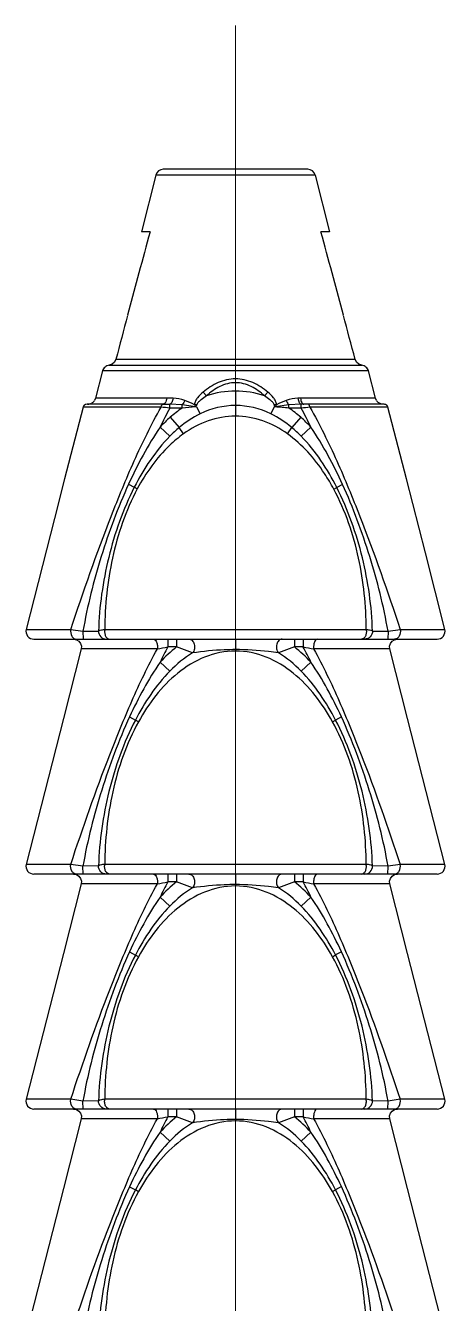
# Model space of a CAD drawing. Header units: millimetres. Extents: x 14071 to 14912, y -87 to 508.
# Drawn here: x 14492.81 to 14498.17, y 286.17 to 302.49 of the extents above; entities that cross this region are included whole.
import ezdxf

# ---------------------------------------------------------------- set-up
doc = ezdxf.new("R2010")
doc.units = ezdxf.units.MM
doc.linetypes.add('CENTERX2', pattern=[101.6, 63.5, -12.7, 12.7, -12.7])
doc.layers.add('CENTER', color=1, linetype='CENTERX2', lineweight=15)

msp = doc.modelspace()

# ---------------------------------------------------------------- linework, layer by layer
at = {"linetype": 'Continuous'}
for p, q in [((14494.472, 300.58), (14494.29, 299.856)), ((14496.509, 300.58), (14494.472, 300.58)), ((14496.412, 300.656), (14494.569, 300.656)), ((14496.509, 300.58), (14496.69, 299.856)), ((14494.4, 299.856), (14494.29, 299.856)), ((14496.69, 299.856), (14496.581, 299.856)), ((14494.257, 299.333), (14494.112, 298.791)), ((14496.869, 298.791), (14496.724, 299.333)), ((14493.917, 298.168), (14493.878, 298.154)), ((14493.878, 298.154), (14497.103, 298.154)), ((14493.947, 298.194), (14493.917, 298.168)), ((14493.964, 298.229), (14493.947, 298.194)), ((14493.964, 298.229), (14497.017, 298.229)), ((14497.034, 298.194), (14497.017, 298.229)), ((14497.064, 298.168), (14497.034, 298.194)), ((14497.103, 298.154), (14497.064, 298.168)), ((14493.794, 298.08), (14493.703, 297.731)), ((14497.187, 298.08), (14493.794, 298.08)), ((14497.278, 297.731), (14497.187, 298.08)), ((14495.12, 297.762), (14495.077, 297.81)), ((14495.49, 297.824), (14495.49, 297.504)), ((14495.861, 297.762), (14495.904, 297.81)), ((14493.554, 297.638), (14493.544, 297.618)), ((14493.597, 297.656), (14493.581, 297.654)), ((14494.565, 297.656), (14493.597, 297.656)), ((14493.703, 297.731), (14493.689, 297.701)), ((14494.613, 297.731), (14493.703, 297.731)), ((14494.565, 297.656), (14494.617, 297.656)), ((14494.694, 297.731), (14494.613, 297.731)), ((14494.617, 297.656), (14494.652, 297.655)), ((14494.652, 297.606), (14494.652, 297.655)), ((14494.808, 297.646), (14494.652, 297.655)), ((14494.808, 297.606), (14494.808, 297.646)), ((14494.981, 297.622), (14494.808, 297.646)), ((14494.967, 297.648), (14494.98, 297.629)), ((14494.997, 297.65), (14494.983, 297.622)), ((14495.994, 297.628), (14495.984, 297.65)), ((14496.173, 297.646), (14495.997, 297.622)), ((14496.001, 297.628), (14496.014, 297.648)), ((14496.329, 297.655), (14496.173, 297.646)), ((14496.173, 297.606), (14496.173, 297.646)), ((14496.321, 297.731), (14496.287, 297.731)), ((14497.278, 297.731), (14496.321, 297.731)), ((14496.364, 297.656), (14496.329, 297.655)), ((14496.329, 297.606), (14496.329, 297.655)), ((14497.387, 297.656), (14496.364, 297.656)), ((14497.292, 297.701), (14497.278, 297.731)), ((14497.377, 297.656), (14497.347, 297.66)), ((14497.437, 297.618), (14497.426, 297.638)), ((14493.544, 297.618), (14493.309, 296.703)), ((14494.541, 297.618), (14493.544, 297.618)), ((14494.808, 297.606), (14494.652, 297.606)), ((14494.658, 297.489), (14494.773, 297.358)), ((14494.98, 297.629), (14494.982, 297.623)), ((14494.994, 297.623), (14494.981, 297.622)), ((14494.994, 297.623), (14495.04, 297.533)), ((14495.986, 297.621), (14495.941, 297.533)), ((14495.994, 297.628), (14495.986, 297.621)), ((14495.997, 297.622), (14495.994, 297.628)), ((14495.997, 297.622), (14496.001, 297.628)), ((14496.329, 297.606), (14496.173, 297.606)), ((14496.323, 297.489), (14496.208, 297.358)), ((14497.437, 297.618), (14496.44, 297.618)), ((14497.672, 296.703), (14497.437, 297.618)), ((14494.528, 297.361), (14494.652, 297.247)), ((14494.826, 297.276), (14494.773, 297.358)), ((14496.155, 297.276), (14496.208, 297.358)), ((14496.453, 297.361), (14496.329, 297.247)), ((14493.309, 296.703), (14493.179, 296.196)), ((14497.914, 295.756), (14497.672, 296.703)), ((14494.126, 296.635), (14494.198, 296.595)), ((14494.237, 296.574), (14494.198, 296.595)), ((14496.746, 296.57), (14496.784, 296.591)), ((14496.857, 296.631), (14496.784, 296.591)), ((14493.179, 296.196), (14492.818, 294.78)), ((14498.163, 294.78), (14497.914, 295.756)), ((14492.818, 294.78), (14493.387, 294.78)), ((14493.387, 294.78), (14493.543, 294.756)), ((14493.543, 294.756), (14493.742, 294.759)), ((14493.543, 294.756), (14493.544, 294.656)), ((14493.822, 294.78), (14497.159, 294.78)), ((14497.239, 294.759), (14497.438, 294.756)), ((14497.438, 294.756), (14497.437, 294.656)), ((14497.438, 294.756), (14497.594, 294.78)), ((14497.594, 294.78), (14498.163, 294.78)), ((14492.917, 294.656), (14498.064, 294.656)), ((14493.422, 294.656), (14493.459, 294.649)), ((14493.459, 294.649), (14493.491, 294.63)), ((14493.491, 294.63), (14493.514, 294.601)), ((14493.514, 294.601), (14493.524, 294.567)), ((14493.524, 294.567), (14493.522, 294.531)), ((14494.625, 294.656), (14494.625, 294.556)), ((14494.739, 294.556), (14494.625, 294.556)), ((14494.739, 294.656), (14494.739, 294.556)), ((14494.943, 294.48), (14494.739, 294.556)), ((14495.49, 294.656), (14495.49, 294.504)), ((14496.242, 294.556), (14496.038, 294.48)), ((14496.242, 294.656), (14496.242, 294.556)), ((14496.355, 294.556), (14496.242, 294.556)), ((14496.355, 294.656), (14496.355, 294.556)), ((14497.457, 294.567), (14497.467, 294.601)), ((14497.459, 294.531), (14497.457, 294.567)), ((14497.467, 294.601), (14497.49, 294.63)), ((14497.49, 294.63), (14497.522, 294.649)), ((14497.522, 294.649), (14497.559, 294.656)), ((14493.522, 294.531), (14493.293, 293.643)), ((14494.493, 294.531), (14493.522, 294.531)), ((14497.459, 294.531), (14496.488, 294.531)), ((14497.687, 293.643), (14497.459, 294.531)), ((14494.528, 294.361), (14494.652, 294.247)), ((14496.453, 294.361), (14496.329, 294.247)), ((14493.293, 293.643), (14492.818, 291.78)), ((14494.139, 293.664), (14494.213, 293.622)), ((14494.251, 293.6), (14494.213, 293.622)), ((14496.729, 293.601), (14496.768, 293.623)), ((14496.842, 293.665), (14496.768, 293.623)), ((14498.163, 291.78), (14497.687, 293.643)), ((14493.387, 291.78), (14492.818, 291.78)), ((14493.543, 291.756), (14493.387, 291.78)), ((14493.742, 291.759), (14493.543, 291.756)), ((14497.159, 291.78), (14493.822, 291.78)), ((14497.438, 291.756), (14497.239, 291.759)), ((14497.594, 291.78), (14497.438, 291.756)), ((14498.163, 291.78), (14497.594, 291.78)), ((14498.064, 291.656), (14492.917, 291.656)), ((14493.422, 291.656), (14493.459, 291.649)), ((14493.459, 291.649), (14493.491, 291.63)), ((14493.491, 291.63), (14493.514, 291.601)), ((14493.514, 291.601), (14493.524, 291.567)), ((14493.544, 291.656), (14493.543, 291.756)), ((14494.625, 291.656), (14494.625, 291.556)), ((14494.739, 291.656), (14494.739, 291.556)), ((14495.49, 291.656), (14495.49, 291.504)), ((14496.242, 291.656), (14496.242, 291.556)), ((14496.355, 291.656), (14496.355, 291.556)), ((14497.437, 291.656), (14497.438, 291.756)), ((14497.457, 291.567), (14497.467, 291.601)), ((14497.467, 291.601), (14497.49, 291.63)), ((14497.49, 291.63), (14497.522, 291.649)), ((14497.522, 291.649), (14497.559, 291.656)), ((14493.522, 291.531), (14493.293, 290.643)), ((14493.524, 291.567), (14493.522, 291.531)), ((14494.493, 291.531), (14493.522, 291.531)), ((14494.739, 291.556), (14494.625, 291.556)), ((14494.943, 291.48), (14494.739, 291.556)), ((14496.242, 291.556), (14496.038, 291.48)), ((14496.355, 291.556), (14496.242, 291.556)), ((14497.459, 291.531), (14496.488, 291.531)), ((14497.459, 291.531), (14497.457, 291.567)), ((14497.687, 290.643), (14497.459, 291.531)), ((14494.528, 291.361), (14494.652, 291.247)), ((14496.453, 291.361), (14496.329, 291.247)), ((14493.293, 290.643), (14492.818, 288.78)), ((14494.139, 290.664), (14494.213, 290.622)), ((14494.251, 290.6), (14494.213, 290.622)), ((14496.729, 290.601), (14496.768, 290.623)), ((14496.842, 290.665), (14496.768, 290.623)), ((14498.163, 288.78), (14497.687, 290.643)), ((14493.387, 288.78), (14492.818, 288.78)), ((14493.543, 288.756), (14493.387, 288.78)), ((14493.742, 288.759), (14493.543, 288.756)), ((14493.544, 288.656), (14493.543, 288.756)), ((14497.159, 288.78), (14493.822, 288.78)), ((14497.438, 288.756), (14497.239, 288.759)), ((14497.437, 288.656), (14497.438, 288.756)), ((14497.594, 288.78), (14497.438, 288.756)), ((14498.163, 288.78), (14497.594, 288.78)), ((14498.064, 288.656), (14492.917, 288.656)), ((14493.522, 288.531), (14493.293, 287.643)), ((14493.422, 288.656), (14493.459, 288.649)), ((14493.459, 288.649), (14493.491, 288.63)), ((14493.491, 288.63), (14493.514, 288.601)), ((14493.514, 288.601), (14493.524, 288.567)), ((14493.524, 288.567), (14493.522, 288.531)), ((14494.493, 288.531), (14493.522, 288.531)), ((14494.625, 288.656), (14494.625, 288.556)), ((14494.739, 288.556), (14494.625, 288.556)), ((14494.739, 288.656), (14494.739, 288.556)), ((14494.943, 288.48), (14494.739, 288.556)), ((14495.49, 288.656), (14495.49, 288.504)), ((14496.242, 288.556), (14496.038, 288.48)), ((14496.242, 288.656), (14496.242, 288.556)), ((14496.355, 288.556), (14496.242, 288.556)), ((14496.355, 288.656), (14496.355, 288.556)), ((14497.459, 288.531), (14496.488, 288.531)), ((14497.457, 288.567), (14497.467, 288.601)), ((14497.459, 288.531), (14497.457, 288.567)), ((14497.687, 287.643), (14497.459, 288.531)), ((14497.467, 288.601), (14497.49, 288.63)), ((14497.49, 288.63), (14497.522, 288.649)), ((14497.522, 288.649), (14497.559, 288.656)), ((14494.528, 288.361), (14494.652, 288.247)), ((14496.453, 288.361), (14496.329, 288.247)), ((14493.293, 287.643), (14492.818, 285.78)), ((14494.139, 287.664), (14494.213, 287.622)), ((14494.252, 287.6), (14494.213, 287.622)), ((14496.729, 287.601), (14496.768, 287.623)), ((14496.842, 287.665), (14496.768, 287.623)), ((14498.163, 285.78), (14497.687, 287.643))]:
    msp.add_line(p, q, dxfattribs=at)
for centre, radius, start, end in [((14494.569, 300.556), 0.1, 90, 165.9638), ((14496.412, 300.556), 0.1, 14.0362, 90), ((14601.395, 270.448), 110.963, 164.63163, 164.91136), ((14389.586, 270.448), 110.963, 15.08864, 15.36837), ((14702.988, 243.257), 216.132, 165.11143, 165.26545), ((14287.993, 243.257), 216.132, 14.73455, 14.88857), ((14493.593, 297.605), 0.0502, 130.94, 139.6072), ((14493.594, 297.604), 0.0519, 113.812, 130.8792), ((14493.594, 297.603), 0.053, 103.8607, 113.7464), ((14493.602, 297.763), 0.108, 270.0554, 287.3536), ((14493.603, 297.761), 0.106, 287.4371, 298.9966), ((14493.604, 297.76), 0.104, 299.0068, 306.5875), ((14493.604, 297.759), 0.103, 306.6019, 319.3913), ((14493.607, 297.757), 0.0998, 319.4229, 326.016), ((14495.03, 296.912), 0.739, 92.612, 94.8961), ((14495.951, 296.912), 0.739, 85.092, 87.3763), ((14497.375, 297.757), 0.1, 214.0021, 220.5838), ((14497.377, 297.759), 0.103, 220.6152, 233.3782), ((14497.378, 297.76), 0.104, 233.3855, 252.6768), ((14497.387, 297.602), 0.0532, 66.2622, 89.9299), ((14497.387, 297.604), 0.0519, 49.1208, 66.197), ((14497.388, 297.605), 0.0503, 40.4205, 49.0657), ((14500.318, 294.563), 6.431, 151.7629, 154.2058), ((14495.799, 296.194), 1.726, 131.3853, 137.4336), ((14490.276, 258.025), 39.822, 83.6909, 83.8517), ((14495.656, 296.356), 1.51, 124.157, 131.399), ((14496.833, 277.315), 20.392, 95.2126, 95.6987), ((14496.051, 296.945), 0.686, 94.1991, 94.8086), ((14494.17, 277.547), 20.158, 84.2992, 84.7992), ((14495.325, 296.356), 1.51, 48.6001, 55.8423), ((14495.182, 296.194), 1.726, 42.5661, 48.6134), ((14500.716, 257.931), 39.916, 96.1493, 96.3097), ((14490.663, 294.563), 6.431, 25.7935, 28.2366), ((14495.807, 296.123), 1.611, 129.9391, 135.7752), ((14495.174, 296.123), 1.611, 44.2243, 50.0599), ((14490.809, 315.102), 20.898, 280.1532, 280.5237), ((14500.546, 291.449), 6.686, 152.3123, 154.1767), ((14490.438, 291.45), 6.683, 25.8231, 27.6883), ((14500.328, 315.956), 21.766, 259.4843, 259.84), ((14490.809, 312.102), 20.898, 280.1532, 280.5237), ((14500.546, 288.449), 6.686, 152.3123, 154.1767), ((14490.438, 288.45), 6.683, 25.8231, 27.6883), ((14500.328, 312.956), 21.766, 259.4843, 259.84), ((14490.792, 309.194), 20.991, 280.154, 280.5229), ((14500.554, 285.445), 6.695, 152.3134, 154.1752), ((14490.418, 285.44), 6.705, 25.8267, 27.6858), ((14500.399, 310.342), 22.159, 259.4861, 259.8356)]:
    msp.add_arc(centre, radius, start, end, dxfattribs=at)
for points, knots in [([(14493.878, 298.154), (14493.859, 298.151), (14493.821, 298.134), (14493.799, 298.099), (14493.794, 298.08)], [0, 0, 0, 0, 0.500453, 1, 1, 1, 1]), ([(14497.187, 298.08), (14497.182, 298.099), (14497.16, 298.134), (14497.122, 298.151), (14497.103, 298.154)], [0, 0, 0, 0, 0.499547, 1, 1, 1, 1]), ([(14495.904, 297.81), (14495.846, 297.858), (14495.718, 297.943), (14495.49, 297.998), (14495.263, 297.943), (14495.135, 297.858), (14495.077, 297.81)], [0, 0, 0, 0, 0.25038, 0.499993, 0.749644, 1, 1, 1, 1]), ([(14495.077, 297.81), (14495.05, 297.789), (14495.014, 297.754), (14494.978, 297.698), (14494.967, 297.665), (14494.967, 297.648)], [0, 0, 0, 0, 0.503093, 0.754109, 1, 1, 1, 1]), ([(14495.861, 297.762), (14495.809, 297.808), (14495.698, 297.892), (14495.49, 297.95), (14495.283, 297.892), (14495.172, 297.808), (14495.12, 297.762)], [0, 0, 0, 0, 0.250554, 0.499989, 0.749469, 1, 1, 1, 1]), ([(14496.014, 297.648), (14496.014, 297.665), (14496.003, 297.698), (14495.967, 297.754), (14495.93, 297.789), (14495.904, 297.81)], [0, 0, 0, 0, 0.245916, 0.496931, 1, 1, 1, 1]), ([(14494.541, 297.618), (14494.542, 297.623), (14494.544, 297.637), (14494.555, 297.657), (14494.565, 297.656)], [0, 0, 0, 0, 0.34432, 1, 1, 1, 1]), ([(14494.613, 297.731), (14494.612, 297.721), (14494.607, 297.693), (14494.588, 297.656), (14494.568, 297.655)], [0, 0, 0, 0, 0.338143, 1, 1, 1, 1]), ([(14494.694, 297.731), (14494.691, 297.713), (14494.684, 297.685), (14494.663, 297.658), (14494.652, 297.655)], [0, 0, 0, 0, 0.60978, 1, 1, 1, 1]), ([(14494.842, 297.703), (14494.84, 297.697), (14494.831, 297.677), (14494.819, 297.658), (14494.808, 297.646)], [0, 0, 0, 0, 0.278241, 1, 1, 1, 1]), ([(14495.12, 297.762), (14495.096, 297.747), (14495.061, 297.723), (14495.02, 297.686), (14495.001, 297.663), (14494.997, 297.65)], [0, 0, 0, 0, 0.501674, 0.752327, 1, 1, 1, 1]), ([(14495.984, 297.65), (14495.98, 297.663), (14495.961, 297.686), (14495.92, 297.723), (14495.885, 297.747), (14495.861, 297.762)], [0, 0, 0, 0, 0.247693, 0.498342, 1, 1, 1, 1]), ([(14496.139, 297.703), (14496.141, 297.697), (14496.15, 297.677), (14496.161, 297.658), (14496.173, 297.646)], [0, 0, 0, 0, 0.278231, 1, 1, 1, 1]), ([(14496.287, 297.731), (14496.29, 297.713), (14496.296, 297.685), (14496.317, 297.658), (14496.329, 297.655)], [0, 0, 0, 0, 0.609765, 1, 1, 1, 1]), ([(14496.321, 297.731), (14496.323, 297.712), (14496.328, 297.683), (14496.353, 297.655), (14496.364, 297.655)], [0, 0, 0, 0, 0.620702, 1, 1, 1, 1]), ([(14496.44, 297.618), (14496.439, 297.623), (14496.437, 297.637), (14496.427, 297.656), (14496.417, 297.656)], [0, 0, 0, 0, 0.338292, 1, 1, 1, 1]), ([(14493.387, 294.78), (14493.549, 295.265), (14493.802, 295.989), (14494.19, 296.935), (14494.414, 297.396), (14494.541, 297.618)], [0, 0, 0, 0, 0.500017, 0.750019, 1, 1, 1, 1]), ([(14495.49, 297.504), (14495.372, 297.504), (14495.133, 297.46), (14494.922, 297.345), (14494.826, 297.276)], [0, 0, 0, 0, 0.50067, 1, 1, 1, 1]), ([(14496.155, 297.276), (14496.059, 297.345), (14495.848, 297.46), (14495.609, 297.504), (14495.49, 297.504)], [0, 0, 0, 0, 0.499289, 1, 1, 1, 1]), ([(14496.44, 297.618), (14496.567, 297.396), (14496.791, 296.935), (14497.179, 295.989), (14497.432, 295.265), (14497.594, 294.78)], [0, 0, 0, 0, 0.249981, 0.499983, 1, 1, 1, 1]), ([(14494.826, 297.276), (14494.763, 297.231), (14494.527, 297.033), (14494.346, 296.777), (14494.237, 296.574)], [0, 0, 0, 0, 0.250134, 1, 1, 1, 1]), ([(14496.746, 296.57), (14496.709, 296.639), (14496.553, 296.904), (14496.343, 297.142), (14496.155, 297.276)], [0, 0, 0, 0, 0.25174, 1, 1, 1, 1]), ([(14494.126, 296.635), (14493.99, 296.336), (14493.818, 295.872), (14493.64, 295.24), (14493.571, 294.918), (14493.543, 294.756)], [0, 0, 0, 0, 0.499923, 0.749959, 1, 1, 1, 1]), ([(14494.198, 296.595), (14494.054, 296.311), (14493.895, 295.856), (14493.774, 295.233), (14493.746, 294.916), (14493.742, 294.759)], [0, 0, 0, 0, 0.501438, 0.751196, 1, 1, 1, 1]), ([(14494.237, 296.574), (14494.089, 296.298), (14493.887, 295.704), (14493.823, 295.085), (14493.822, 294.78)], [0, 0, 0, 0, 0.505865, 1, 1, 1, 1]), ([(14497.159, 294.78), (14497.158, 295.085), (14497.095, 295.702), (14496.893, 296.295), (14496.746, 296.57)], [0, 0, 0, 0, 0.494105, 1, 1, 1, 1]), ([(14497.239, 294.759), (14497.235, 294.916), (14497.207, 295.232), (14497.087, 295.854), (14496.928, 296.308), (14496.784, 296.591)], [0, 0, 0, 0, 0.248846, 0.498623, 1, 1, 1, 1]), ([(14497.438, 294.756), (14497.41, 294.918), (14497.341, 295.239), (14497.164, 295.87), (14496.992, 296.333), (14496.857, 296.631)], [0, 0, 0, 0, 0.250053, 0.500093, 1, 1, 1, 1]), ([(14492.818, 294.78), (14492.811, 294.751), (14492.825, 294.684), (14492.887, 294.656), (14492.917, 294.656)], [0, 0, 0, 0, 0.499383, 1, 1, 1, 1]), ([(14493.387, 294.78), (14493.382, 294.751), (14493.388, 294.705), (14493.425, 294.664), (14493.45, 294.656), (14493.462, 294.656)], [0, 0, 0, 0, 0.538284, 0.780812, 1, 1, 1, 1]), ([(14493.742, 294.759), (14493.741, 294.733), (14493.761, 294.678), (14493.816, 294.656), (14493.842, 294.656)], [0, 0, 0, 0, 0.500092, 1, 1, 1, 1]), ([(14493.742, 294.759), (14493.742, 294.761), (14493.751, 294.767), (14493.777, 294.775), (14493.803, 294.778), (14493.822, 294.78)], [0, 0, 0, 0, 0.106556, 0.309329, 1, 1, 1, 1]), ([(14493.822, 294.78), (14493.82, 294.765), (14493.819, 294.735), (14493.83, 294.695), (14493.851, 294.665), (14493.872, 294.656), (14493.882, 294.656)], [0, 0, 0, 0, 0.296597, 0.576252, 0.810497, 1, 1, 1, 1]), ([(14497.159, 294.78), (14497.161, 294.765), (14497.162, 294.735), (14497.151, 294.695), (14497.13, 294.665), (14497.109, 294.656), (14497.099, 294.656)], [0, 0, 0, 0, 0.296597, 0.576252, 0.810497, 1, 1, 1, 1]), ([(14497.239, 294.759), (14497.24, 294.733), (14497.22, 294.678), (14497.165, 294.656), (14497.139, 294.656)], [0, 0, 0, 0, 0.500092, 1, 1, 1, 1]), ([(14497.159, 294.78), (14497.178, 294.778), (14497.204, 294.775), (14497.23, 294.767), (14497.239, 294.761), (14497.239, 294.759)], [0, 0, 0, 0, 0.690603, 0.893411, 1, 1, 1, 1]), ([(14497.594, 294.78), (14497.599, 294.751), (14497.593, 294.705), (14497.556, 294.664), (14497.531, 294.656), (14497.519, 294.656)], [0, 0, 0, 0, 0.538284, 0.780812, 1, 1, 1, 1]), ([(14498.064, 294.656), (14498.094, 294.656), (14498.156, 294.684), (14498.17, 294.751), (14498.163, 294.78)], [0, 0, 0, 0, 0.500617, 1, 1, 1, 1]), ([(14494.445, 294.656), (14494.463, 294.656), (14494.486, 294.62), (14494.494, 294.576), (14494.494, 294.546), (14494.493, 294.531)], [0, 0, 0, 0, 0.385908, 0.681823, 1, 1, 1, 1]), ([(14494.895, 294.656), (14494.91, 294.656), (14494.943, 294.639), (14494.968, 294.59), (14494.97, 294.532), (14494.955, 294.494), (14494.943, 294.48)], [0, 0, 0, 0, 0.210164, 0.462468, 0.740447, 1, 1, 1, 1]), ([(14496.086, 294.656), (14496.071, 294.656), (14496.038, 294.639), (14496.013, 294.59), (14496.011, 294.532), (14496.026, 294.494), (14496.038, 294.48)], [0, 0, 0, 0, 0.210207, 0.462497, 0.740449, 1, 1, 1, 1]), ([(14496.536, 294.656), (14496.518, 294.656), (14496.495, 294.62), (14496.487, 294.576), (14496.487, 294.546), (14496.488, 294.531)], [0, 0, 0, 0, 0.385908, 0.681823, 1, 1, 1, 1]), ([(14493.387, 291.78), (14493.543, 292.249), (14493.788, 292.95), (14494.161, 293.867), (14494.373, 294.315), (14494.493, 294.531)], [0, 0, 0, 0, 0.500014, 0.750016, 1, 1, 1, 1]), ([(14495.49, 294.504), (14495.357, 294.504), (14495.087, 294.448), (14494.743, 294.234), (14494.463, 293.943), (14494.316, 293.718), (14494.251, 293.6)], [0, 0, 0, 0, 0.250296, 0.49982, 0.749389, 1, 1, 1, 1]), ([(14495.49, 294.522), (14495.443, 294.522), (14495.26, 294.518), (14495.077, 294.499), (14494.943, 294.48)], [0, 0, 0, 0, 0.259998, 1, 1, 1, 1]), ([(14496.038, 294.48), (14495.997, 294.486), (14495.815, 294.509), (14495.632, 294.522), (14495.49, 294.522)], [0, 0, 0, 0, 0.22974, 1, 1, 1, 1]), ([(14496.729, 293.601), (14496.664, 293.718), (14496.518, 293.943), (14496.238, 294.234), (14495.893, 294.448), (14495.624, 294.504), (14495.49, 294.504)], [0, 0, 0, 0, 0.250677, 0.500316, 0.74985, 1, 1, 1, 1]), ([(14496.488, 294.531), (14496.608, 294.315), (14496.82, 293.867), (14497.193, 292.95), (14497.437, 292.249), (14497.594, 291.78)], [0, 0, 0, 0, 0.249984, 0.499986, 1, 1, 1, 1]), ([(14494.139, 293.664), (14493.999, 293.361), (14493.824, 292.89), (14493.642, 292.247), (14493.571, 291.921), (14493.543, 291.756)], [0, 0, 0, 0, 0.499916, 0.749957, 1, 1, 1, 1]), ([(14494.213, 293.622), (14494.063, 293.335), (14493.899, 292.873), (14493.775, 292.24), (14493.746, 291.919), (14493.742, 291.759)], [0, 0, 0, 0, 0.501412, 0.751198, 1, 1, 1, 1]), ([(14494.251, 293.6), (14494.098, 293.322), (14493.889, 292.719), (14493.823, 292.09), (14493.822, 291.78)], [0, 0, 0, 0, 0.505811, 1, 1, 1, 1]), ([(14497.159, 291.78), (14497.157, 292.09), (14497.092, 292.72), (14496.883, 293.323), (14496.729, 293.601)], [0, 0, 0, 0, 0.494195, 1, 1, 1, 1]), ([(14497.239, 291.759), (14497.235, 291.919), (14497.206, 292.24), (14497.082, 292.874), (14496.917, 293.336), (14496.768, 293.623)], [0, 0, 0, 0, 0.248799, 0.498591, 1, 1, 1, 1]), ([(14497.438, 291.756), (14497.41, 291.921), (14497.339, 292.247), (14497.157, 292.89), (14496.981, 293.361), (14496.842, 293.665)], [0, 0, 0, 0, 0.250042, 0.500085, 1, 1, 1, 1]), ([(14492.818, 291.78), (14492.811, 291.751), (14492.825, 291.684), (14492.887, 291.656), (14492.917, 291.656)], [0, 0, 0, 0, 0.499383, 1, 1, 1, 1]), ([(14493.462, 291.656), (14493.45, 291.656), (14493.425, 291.664), (14493.388, 291.705), (14493.382, 291.751), (14493.387, 291.78)], [0, 0, 0, 0, 0.219188, 0.461716, 1, 1, 1, 1]), ([(14493.842, 291.656), (14493.816, 291.656), (14493.761, 291.678), (14493.741, 291.733), (14493.742, 291.759)], [0, 0, 0, 0, 0.499908, 1, 1, 1, 1]), ([(14493.822, 291.78), (14493.803, 291.778), (14493.777, 291.775), (14493.751, 291.767), (14493.742, 291.761), (14493.742, 291.759)], [0, 0, 0, 0, 0.690598, 0.893403, 1, 1, 1, 1]), ([(14493.882, 291.656), (14493.872, 291.656), (14493.851, 291.665), (14493.83, 291.695), (14493.819, 291.735), (14493.82, 291.765), (14493.822, 291.78)], [0, 0, 0, 0, 0.189502, 0.423747, 0.703403, 1, 1, 1, 1]), ([(14497.099, 291.656), (14497.109, 291.656), (14497.13, 291.665), (14497.151, 291.695), (14497.162, 291.735), (14497.161, 291.765), (14497.159, 291.78)], [0, 0, 0, 0, 0.189503, 0.423748, 0.703403, 1, 1, 1, 1]), ([(14497.139, 291.656), (14497.165, 291.656), (14497.22, 291.678), (14497.24, 291.733), (14497.239, 291.759)], [0, 0, 0, 0, 0.499908, 1, 1, 1, 1]), ([(14497.239, 291.759), (14497.239, 291.761), (14497.23, 291.767), (14497.204, 291.775), (14497.178, 291.778), (14497.159, 291.78)], [0, 0, 0, 0, 0.106499, 0.30909, 1, 1, 1, 1]), ([(14497.519, 291.656), (14497.531, 291.656), (14497.556, 291.664), (14497.593, 291.705), (14497.599, 291.751), (14497.594, 291.78)], [0, 0, 0, 0, 0.219189, 0.461717, 1, 1, 1, 1]), ([(14498.064, 291.656), (14498.094, 291.656), (14498.156, 291.684), (14498.17, 291.751), (14498.163, 291.78)], [0, 0, 0, 0, 0.500617, 1, 1, 1, 1]), ([(14494.445, 291.656), (14494.463, 291.656), (14494.486, 291.62), (14494.494, 291.576), (14494.494, 291.546), (14494.493, 291.531)], [0, 0, 0, 0, 0.385908, 0.681823, 1, 1, 1, 1]), ([(14494.895, 291.656), (14494.91, 291.656), (14494.943, 291.639), (14494.968, 291.59), (14494.97, 291.532), (14494.955, 291.494), (14494.943, 291.48)], [0, 0, 0, 0, 0.210166, 0.462469, 0.740447, 1, 1, 1, 1]), ([(14496.086, 291.656), (14496.071, 291.656), (14496.038, 291.639), (14496.013, 291.59), (14496.011, 291.532), (14496.026, 291.494), (14496.038, 291.48)], [0, 0, 0, 0, 0.210207, 0.462497, 0.740449, 1, 1, 1, 1]), ([(14496.536, 291.656), (14496.518, 291.656), (14496.495, 291.62), (14496.487, 291.576), (14496.487, 291.546), (14496.488, 291.531)], [0, 0, 0, 0, 0.385908, 0.681823, 1, 1, 1, 1]), ([(14493.387, 288.78), (14493.543, 289.249), (14493.788, 289.95), (14494.161, 290.867), (14494.373, 291.315), (14494.493, 291.531)], [0, 0, 0, 0, 0.500014, 0.750016, 1, 1, 1, 1]), ([(14495.49, 291.504), (14495.357, 291.504), (14495.087, 291.448), (14494.743, 291.234), (14494.463, 290.943), (14494.316, 290.718), (14494.251, 290.6)], [0, 0, 0, 0, 0.250296, 0.49982, 0.749389, 1, 1, 1, 1]), ([(14495.49, 291.522), (14495.443, 291.522), (14495.26, 291.518), (14495.077, 291.499), (14494.943, 291.48)], [0, 0, 0, 0, 0.259998, 1, 1, 1, 1]), ([(14496.038, 291.48), (14495.997, 291.486), (14495.815, 291.509), (14495.632, 291.522), (14495.49, 291.522)], [0, 0, 0, 0, 0.22974, 1, 1, 1, 1]), ([(14496.729, 290.601), (14496.664, 290.718), (14496.518, 290.943), (14496.238, 291.234), (14495.893, 291.448), (14495.624, 291.504), (14495.49, 291.504)], [0, 0, 0, 0, 0.250677, 0.500316, 0.74985, 1, 1, 1, 1]), ([(14496.488, 291.531), (14496.608, 291.315), (14496.82, 290.867), (14497.193, 289.95), (14497.437, 289.249), (14497.594, 288.78)], [0, 0, 0, 0, 0.249984, 0.499986, 1, 1, 1, 1]), ([(14494.139, 290.664), (14493.999, 290.361), (14493.824, 289.89), (14493.642, 289.247), (14493.571, 288.921), (14493.543, 288.756)], [0, 0, 0, 0, 0.499916, 0.749957, 1, 1, 1, 1]), ([(14494.213, 290.622), (14494.063, 290.335), (14493.899, 289.873), (14493.775, 289.24), (14493.746, 288.919), (14493.742, 288.759)], [0, 0, 0, 0, 0.501412, 0.751198, 1, 1, 1, 1]), ([(14497.239, 288.759), (14497.235, 288.919), (14497.206, 289.24), (14497.082, 289.874), (14496.917, 290.336), (14496.768, 290.623)], [0, 0, 0, 0, 0.248799, 0.498591, 1, 1, 1, 1]), ([(14497.438, 288.756), (14497.41, 288.921), (14497.339, 289.247), (14497.157, 289.89), (14496.981, 290.361), (14496.842, 290.665)], [0, 0, 0, 0, 0.250042, 0.500085, 1, 1, 1, 1]), ([(14494.251, 290.6), (14494.098, 290.322), (14493.889, 289.719), (14493.823, 289.09), (14493.822, 288.78)], [0, 0, 0, 0, 0.505811, 1, 1, 1, 1]), ([(14497.159, 288.78), (14497.157, 289.09), (14497.092, 289.72), (14496.883, 290.323), (14496.729, 290.601)], [0, 0, 0, 0, 0.494195, 1, 1, 1, 1]), ([(14492.818, 288.78), (14492.811, 288.751), (14492.825, 288.684), (14492.887, 288.656), (14492.917, 288.656)], [0, 0, 0, 0, 0.499383, 1, 1, 1, 1]), ([(14493.462, 288.656), (14493.45, 288.656), (14493.425, 288.664), (14493.388, 288.705), (14493.382, 288.751), (14493.387, 288.78)], [0, 0, 0, 0, 0.219188, 0.461716, 1, 1, 1, 1]), ([(14493.842, 288.656), (14493.816, 288.656), (14493.761, 288.678), (14493.741, 288.733), (14493.742, 288.759)], [0, 0, 0, 0, 0.499908, 1, 1, 1, 1]), ([(14493.822, 288.78), (14493.803, 288.778), (14493.777, 288.775), (14493.751, 288.767), (14493.742, 288.761), (14493.742, 288.759)], [0, 0, 0, 0, 0.690598, 0.893403, 1, 1, 1, 1]), ([(14493.882, 288.656), (14493.872, 288.656), (14493.851, 288.665), (14493.83, 288.695), (14493.819, 288.735), (14493.82, 288.765), (14493.822, 288.78)], [0, 0, 0, 0, 0.189502, 0.423747, 0.703403, 1, 1, 1, 1]), ([(14497.099, 288.656), (14497.109, 288.656), (14497.13, 288.665), (14497.151, 288.695), (14497.162, 288.735), (14497.161, 288.765), (14497.159, 288.78)], [0, 0, 0, 0, 0.189503, 0.423748, 0.703403, 1, 1, 1, 1]), ([(14497.139, 288.656), (14497.165, 288.656), (14497.22, 288.678), (14497.24, 288.733), (14497.239, 288.759)], [0, 0, 0, 0, 0.499908, 1, 1, 1, 1]), ([(14497.239, 288.759), (14497.239, 288.761), (14497.23, 288.767), (14497.204, 288.775), (14497.178, 288.778), (14497.159, 288.78)], [0, 0, 0, 0, 0.106499, 0.30909, 1, 1, 1, 1]), ([(14497.519, 288.656), (14497.531, 288.656), (14497.556, 288.664), (14497.593, 288.705), (14497.599, 288.751), (14497.594, 288.78)], [0, 0, 0, 0, 0.219189, 0.461717, 1, 1, 1, 1]), ([(14498.064, 288.656), (14498.094, 288.656), (14498.156, 288.684), (14498.17, 288.751), (14498.163, 288.78)], [0, 0, 0, 0, 0.500617, 1, 1, 1, 1]), ([(14493.387, 285.78), (14493.543, 286.249), (14493.788, 286.95), (14494.161, 287.867), (14494.373, 288.315), (14494.493, 288.531)], [0, 0, 0, 0, 0.500014, 0.750016, 1, 1, 1, 1]), ([(14495.49, 288.504), (14495.357, 288.504), (14495.088, 288.448), (14494.743, 288.234), (14494.463, 287.943), (14494.316, 287.718), (14494.252, 287.601)], [0, 0, 0, 0, 0.250277, 0.499797, 0.74937, 1, 1, 1, 1]), ([(14494.445, 288.656), (14494.463, 288.656), (14494.486, 288.62), (14494.494, 288.576), (14494.494, 288.546), (14494.493, 288.531)], [0, 0, 0, 0, 0.385909, 0.681823, 1, 1, 1, 1]), ([(14494.895, 288.656), (14494.91, 288.656), (14494.943, 288.639), (14494.968, 288.59), (14494.97, 288.532), (14494.955, 288.494), (14494.943, 288.48)], [0, 0, 0, 0, 0.210164, 0.462468, 0.740447, 1, 1, 1, 1]), ([(14495.49, 288.522), (14495.443, 288.522), (14495.26, 288.518), (14495.077, 288.499), (14494.943, 288.48)], [0, 0, 0, 0, 0.259995, 1, 1, 1, 1]), ([(14496.038, 288.48), (14495.997, 288.486), (14495.815, 288.509), (14495.632, 288.522), (14495.49, 288.522)], [0, 0, 0, 0, 0.22974, 1, 1, 1, 1]), ([(14496.729, 287.601), (14496.664, 287.718), (14496.518, 287.943), (14496.238, 288.234), (14495.893, 288.448), (14495.624, 288.504), (14495.49, 288.504)], [0, 0, 0, 0, 0.250677, 0.500316, 0.749851, 1, 1, 1, 1]), ([(14496.086, 288.656), (14496.071, 288.656), (14496.038, 288.639), (14496.013, 288.59), (14496.011, 288.532), (14496.026, 288.494), (14496.038, 288.48)], [0, 0, 0, 0, 0.210206, 0.462496, 0.740449, 1, 1, 1, 1]), ([(14496.536, 288.656), (14496.518, 288.656), (14496.495, 288.62), (14496.487, 288.576), (14496.487, 288.546), (14496.488, 288.531)], [0, 0, 0, 0, 0.385907, 0.681822, 1, 1, 1, 1]), ([(14496.488, 288.531), (14496.608, 288.315), (14496.82, 287.867), (14497.193, 286.95), (14497.437, 286.249), (14497.594, 285.78)], [0, 0, 0, 0, 0.249984, 0.499986, 1, 1, 1, 1]), ([(14494.139, 287.664), (14493.999, 287.361), (14493.824, 286.89), (14493.642, 286.247), (14493.571, 285.921), (14493.543, 285.756)], [0, 0, 0, 0, 0.499916, 0.749957, 1, 1, 1, 1]), ([(14494.213, 287.622), (14494.063, 287.335), (14493.899, 286.873), (14493.775, 286.24), (14493.746, 285.919), (14493.742, 285.759)], [0, 0, 0, 0, 0.501413, 0.751199, 1, 1, 1, 1]), ([(14494.252, 287.601), (14494.098, 287.323), (14493.889, 286.72), (14493.823, 286.09), (14493.822, 285.78)], [0, 0, 0, 0, 0.505805, 1, 1, 1, 1]), ([(14497.159, 285.78), (14497.157, 286.09), (14497.092, 286.72), (14496.883, 287.323), (14496.729, 287.601)], [0, 0, 0, 0, 0.494196, 1, 1, 1, 1]), ([(14497.239, 285.759), (14497.235, 285.919), (14497.206, 286.24), (14497.082, 286.874), (14496.917, 287.336), (14496.768, 287.623)], [0, 0, 0, 0, 0.248799, 0.498591, 1, 1, 1, 1]), ([(14497.438, 285.756), (14497.41, 285.921), (14497.339, 286.247), (14497.157, 286.89), (14496.981, 287.361), (14496.842, 287.665)], [0, 0, 0, 0, 0.250042, 0.500085, 1, 1, 1, 1])]:
    msp.add_open_spline(points, degree=3, knots=knots, dxfattribs=at)
for points in [[(14495.49, 297.824), (14495.365, 297.824), (14495.239, 297.802), (14495.12, 297.762)], [(14495.861, 297.762), (14495.742, 297.802), (14495.616, 297.824), (14495.49, 297.824)], [(14494.842, 297.703), (14494.795, 297.72), (14494.744, 297.728), (14494.694, 297.731)], [(14494.967, 297.648), (14494.928, 297.671), (14494.885, 297.688), (14494.842, 297.703)], [(14495.49, 297.64), (14495.336, 297.64), (14495.179, 297.6), (14495.04, 297.533)], [(14495.941, 297.533), (14495.802, 297.6), (14495.645, 297.64), (14495.49, 297.64)], [(14496.139, 297.703), (14496.096, 297.688), (14496.053, 297.671), (14496.014, 297.648)], [(14496.287, 297.731), (14496.237, 297.728), (14496.186, 297.72), (14496.139, 297.703)], [(14495.04, 297.533), (14494.944, 297.486), (14494.854, 297.426), (14494.773, 297.358)], [(14496.208, 297.358), (14496.127, 297.426), (14496.037, 297.486), (14495.941, 297.533)], [(14494.528, 297.361), (14494.371, 297.133), (14494.24, 296.887), (14494.126, 296.635)], [(14496.857, 296.631), (14496.742, 296.884), (14496.611, 297.132), (14496.453, 297.361)], [(14494.652, 297.247), (14494.467, 297.057), (14494.318, 296.831), (14494.198, 296.595)], [(14496.784, 296.591), (14496.664, 296.828), (14496.515, 297.056), (14496.329, 297.247)], [(14494.739, 294.556), (14494.663, 294.497), (14494.592, 294.432), (14494.528, 294.361)], [(14496.453, 294.361), (14496.389, 294.432), (14496.318, 294.497), (14496.242, 294.556)], [(14494.943, 294.48), (14494.836, 294.416), (14494.739, 294.336), (14494.652, 294.247)], [(14496.329, 294.247), (14496.242, 294.336), (14496.145, 294.416), (14496.038, 294.48)], [(14494.528, 294.361), (14494.377, 294.142), (14494.25, 293.906), (14494.139, 293.664)], [(14494.652, 294.247), (14494.474, 294.064), (14494.33, 293.848), (14494.213, 293.622)], [(14496.768, 293.623), (14496.651, 293.848), (14496.506, 294.065), (14496.329, 294.247)], [(14496.842, 293.665), (14496.73, 293.906), (14496.604, 294.142), (14496.453, 294.361)], [(14494.739, 291.556), (14494.663, 291.497), (14494.592, 291.432), (14494.528, 291.361)], [(14494.943, 291.48), (14494.836, 291.416), (14494.739, 291.336), (14494.652, 291.247)], [(14496.329, 291.247), (14496.242, 291.336), (14496.145, 291.416), (14496.038, 291.48)], [(14496.453, 291.361), (14496.389, 291.432), (14496.318, 291.497), (14496.242, 291.556)], [(14494.528, 291.361), (14494.377, 291.142), (14494.25, 290.906), (14494.139, 290.664)], [(14496.842, 290.665), (14496.73, 290.906), (14496.604, 291.142), (14496.453, 291.361)], [(14494.652, 291.247), (14494.474, 291.064), (14494.33, 290.848), (14494.213, 290.622)], [(14496.768, 290.623), (14496.651, 290.848), (14496.506, 291.065), (14496.329, 291.247)], [(14494.739, 288.556), (14494.663, 288.497), (14494.592, 288.432), (14494.528, 288.361)], [(14496.453, 288.361), (14496.389, 288.432), (14496.318, 288.497), (14496.242, 288.556)], [(14494.528, 288.361), (14494.377, 288.142), (14494.25, 287.906), (14494.139, 287.664)], [(14494.943, 288.48), (14494.836, 288.416), (14494.739, 288.336), (14494.652, 288.247)], [(14496.329, 288.247), (14496.242, 288.336), (14496.145, 288.416), (14496.038, 288.48)], [(14496.842, 287.665), (14496.73, 287.906), (14496.604, 288.142), (14496.453, 288.361)], [(14494.652, 288.247), (14494.474, 288.064), (14494.33, 287.848), (14494.213, 287.622)], [(14496.768, 287.623), (14496.651, 287.848), (14496.506, 288.065), (14496.329, 288.247)]]:
    msp.add_open_spline(points, degree=3, dxfattribs=at)
at = {"layer": 'CENTER'}
msp.add_line((14495.49, 149.233), (14495.49, 302.491), dxfattribs=at)

doc.saveas('drawing.dxf')
